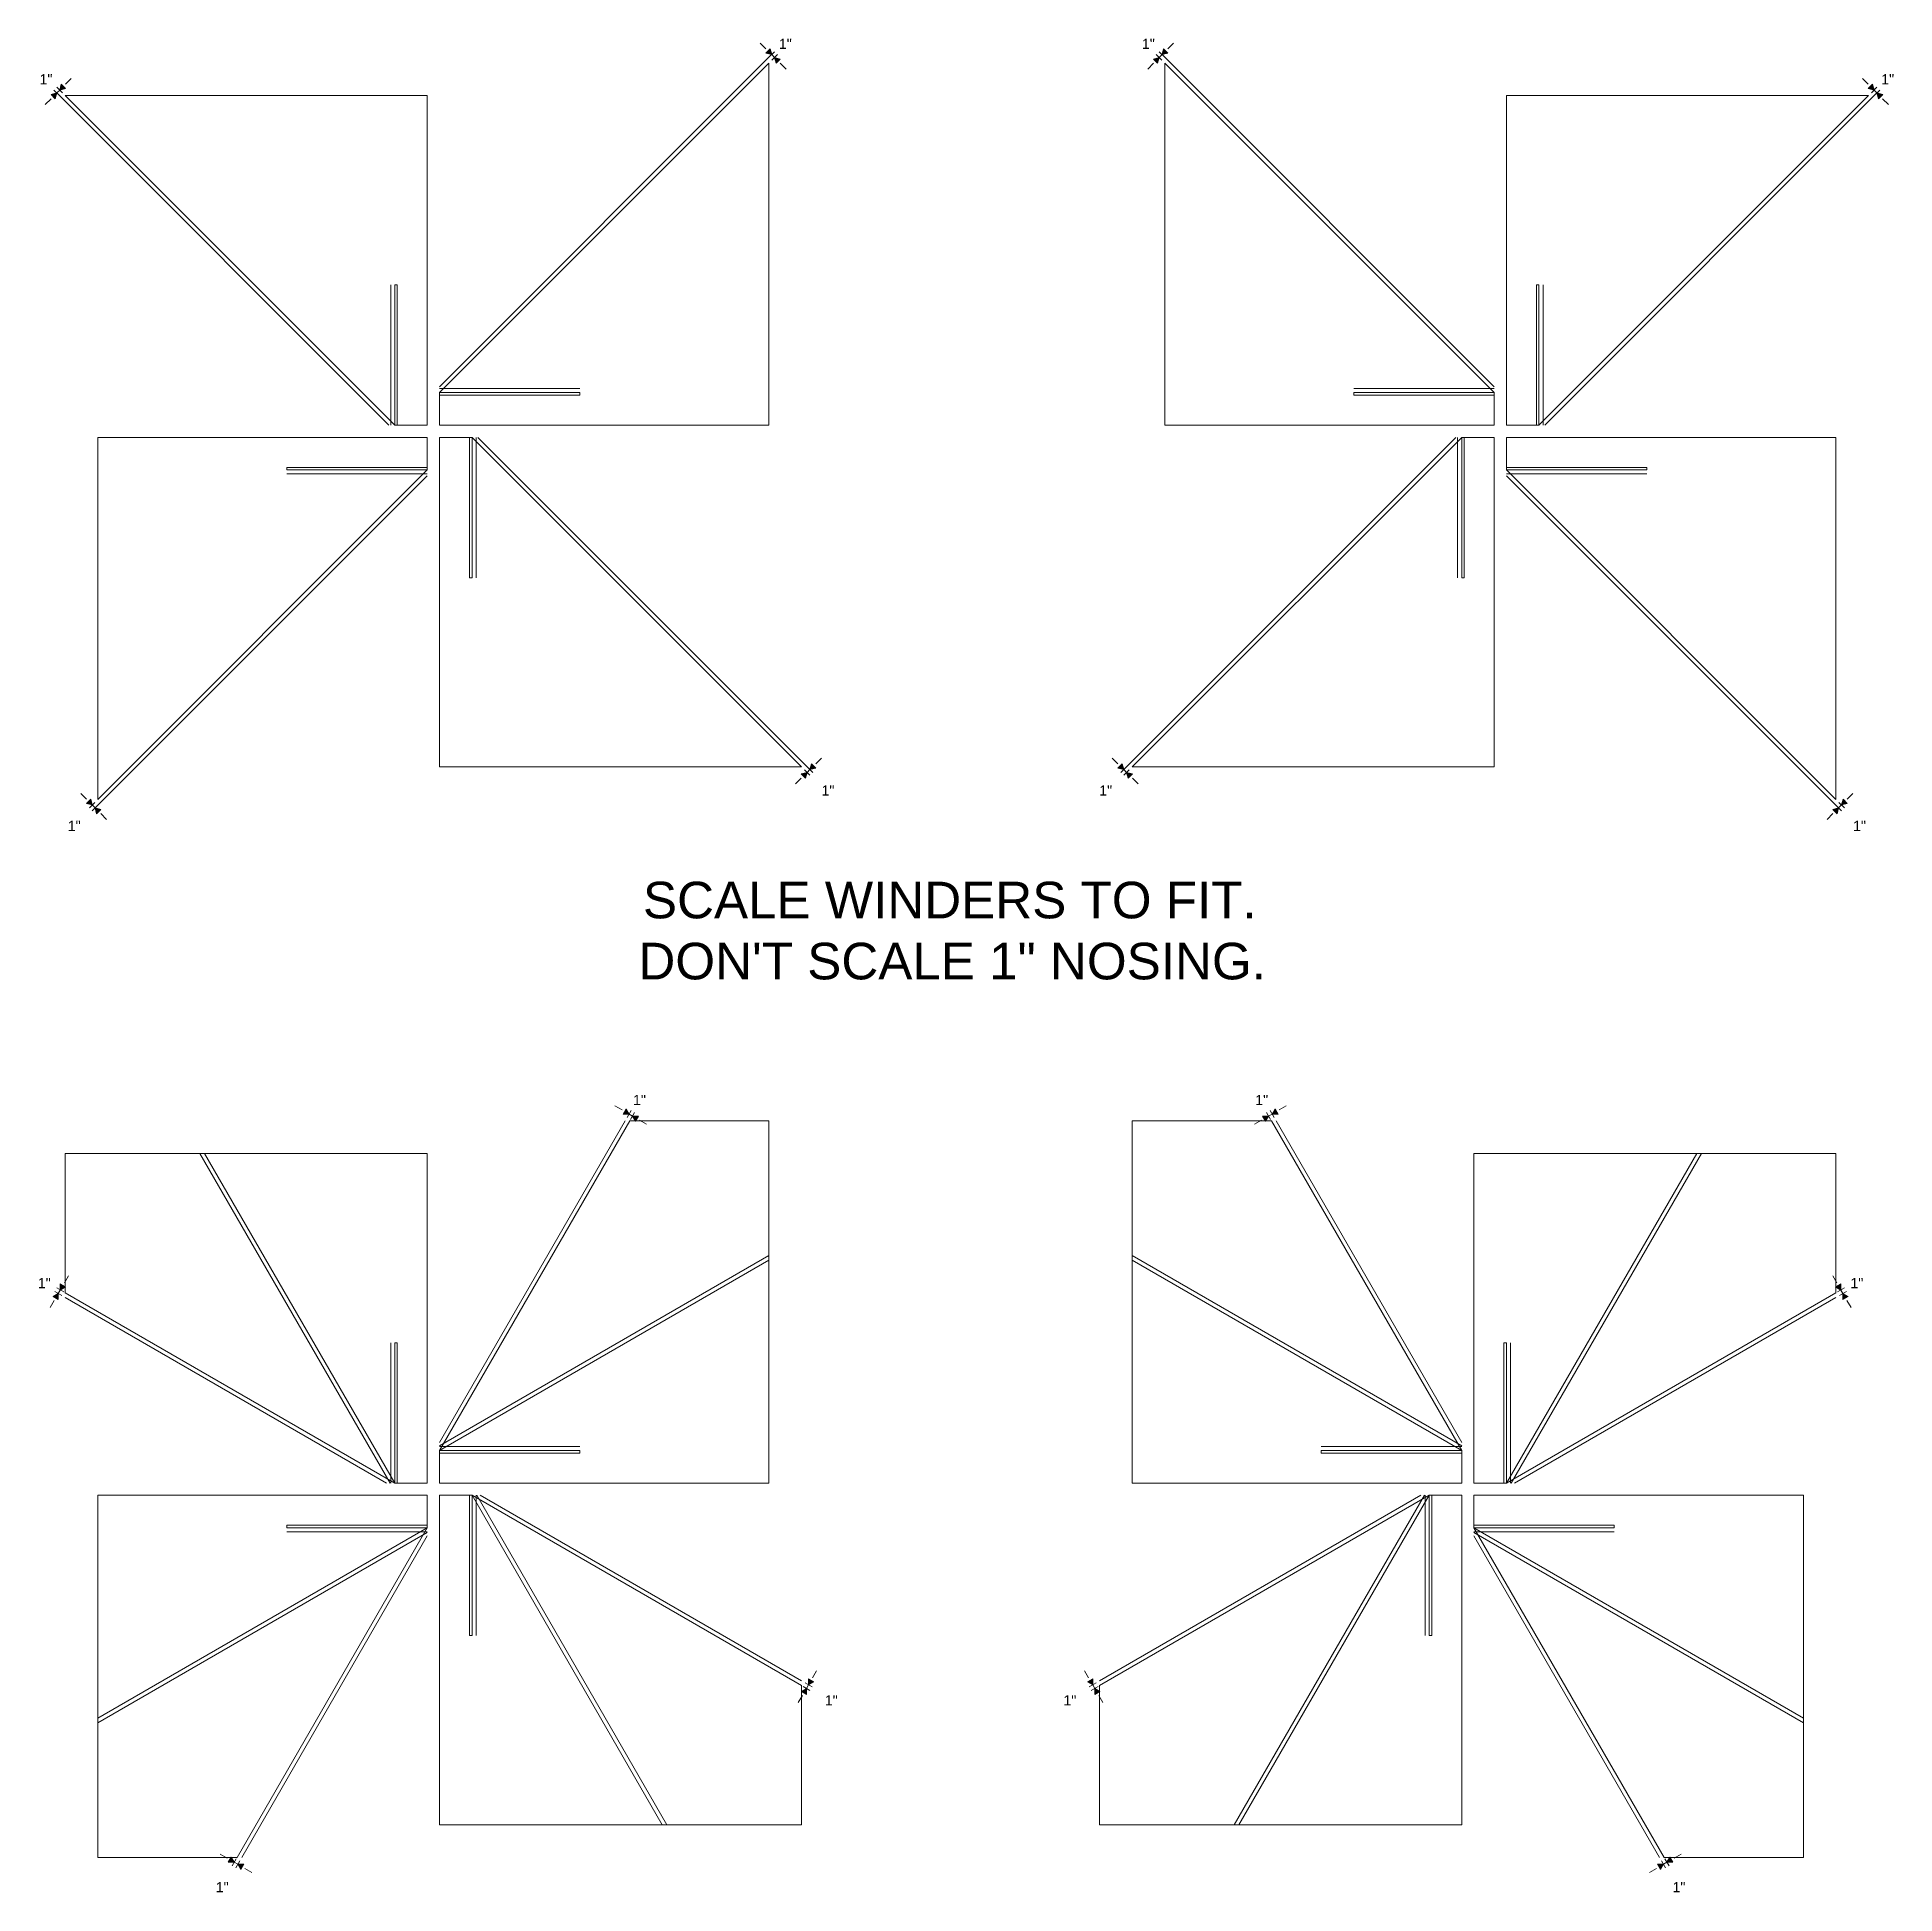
# Model space of a CAD drawing. Header units: inches. Extents: x -20237 to -17371, y 314 to 2010.
# Drawn here: x -19499.5 to -19042.9, y 313.7 to 770.1 of the extents above; entities that cross this region are included whole.
import ezdxf

# ---------------------------------------------------------------- set-up
doc = ezdxf.new("R2010")
doc.units = ezdxf.units.IN
doc.header["$MEASUREMENT"] = 0
doc.header["$PDMODE"] = 35
for name, color, linetype, lineweight in [('Dimension', 3, 'Continuous', 9), ('Drywall', 2, 'Continuous', 9), ('Kick', 4, 'Continuous', 9), ('Plywood', 6, 'Continuous', 18), ('Treads', 1, 'Continuous', 15)]:
    doc.layers.add(name, color=color, linetype=linetype, lineweight=lineweight)
doc.styles.add('9-32 Text', font='arial.ttf', dxfattribs={"height": 0.28125})
doc.styles.add('Dimension and Text', font='arial.ttf', dxfattribs={"height": 0.078125})
doc.dimstyles.new('Jerrod Dimension', dxfattribs={"dimscale": 0, "dimtxt": 0.078125, "dimasz": 0.0625, "dimexe": 0.03125, "dimexo": 0.03125, "dimgap": 0.046875, "dimtad": 1, "dimtih": 1, "dimtoh": 1, "dimdec": 4, "dimzin": 1, "dimdsep": 46, "dimlunit": 5, "dimtxsty": 'Dimension and Text', "dimblk": 'arrow', "dimcen": 2.421875, "dimclrd": 3, "dimclre": 3, "dimclrt": 3, "dimadec": 1, "dimazin": 0, "dimtfac": 1, "dimtdec": 4, "dimtmove": 2, "dimatfit": 3, "dimldrblk": 'arrow', "dimfxl": 1, "dimtfillclr": 256, "dimfrac": 2, "dimlwd": -1, "dimlwe": -1, "dimarcsym": 2})

# ---------------------------------------------------------------- blocks, each defined once
blk = doc.blocks.new('arrow')
at = {"layer": 'Dimension'}
blk.add_hatch(color=0, dxfattribs=at).paths.add_polyline_path([(0, 0), (-0.64, 0.37), (-0.64, -0.37)])
at = {"layer": 'Dimension', "color": 0}
for p, q in [((-0.64, -0.37), (-0.64, 0.37)), ((0, 0), (-0.64, 0.37)), ((-0.64, -0.37), (0, 0))]:
    blk.add_line(p, q, dxfattribs=at)
blk = doc.blocks.new('*D517')
at = {"layer": 'Defpoints', "color": 0}
for p in [(-19232.42, 590.05), (-19231.06, 591.41), (-19230.35, 590.7)]:
    blk.add_point(p, dxfattribs=at)
at = {"layer": 'Drywall', "color": 3}
for p, q in [((-19233.84, 591.46), (-19235.25, 592.87)), ((-19231.77, 590.7), (-19233.13, 589.34)), ((-19231.71, 589.34), (-19232.42, 590.05)), ((-19231.06, 589.99), (-19232.42, 588.63)), ((-19230.3, 587.92), (-19228.89, 586.51))]:
    blk.add_line(p, q, dxfattribs=at)
at = {"layer": 'Drywall', "color": 3, "xscale": 2, "yscale": 2, "zscale": 2}
for p, rotation in [((-19232.42, 590.05), 314.9999999999263), ((-19231.71, 589.34), 134.9999999999263)]:
    blk.add_blockref('arrow', p, dxfattribs=dict(at, rotation=rotation))
at = {"layer": 'Drywall', "color": 3, "insert": (-19236.86, 584.9), "char_height": 2.5, "attachment_point": 5, "style": 'Dimension and Text'}
blk.add_mtext('1"', dxfattribs=at)
blk = doc.blocks.new('*D519')
at = {"layer": 'Defpoints', "color": 0}
for p in [(-19056.15, 462.13), (-19057.85, 461.15), (-19057.35, 460.28)]:
    blk.add_point(p, dxfattribs=at)
at = {"layer": 'Treads', "color": 3}
for p, q in [((-19057.15, 463.87), (-19058.15, 465.6)), ((-19056.99, 461.65), (-19055.28, 462.63)), ((-19056.49, 460.78), (-19054.78, 461.77)), ((-19055.65, 461.27), (-19056.15, 462.13)), ((-19054.65, 459.54), (-19053.65, 457.8))]:
    blk.add_line(p, q, dxfattribs=at)
at = {"layer": 'Treads', "color": 3, "xscale": 2, "yscale": 2, "zscale": 2}
for p, rotation in [((-19056.15, 462.13), 299.9999999999973), ((-19055.65, 461.27), 119.9999999999973)]:
    blk.add_blockref('arrow', p, dxfattribs=dict(at, rotation=rotation))
at = {"layer": 'Treads', "color": 3, "insert": (-19052.21, 463.83), "char_height": 2.5, "attachment_point": 5, "style": 'Dimension and Text'}
blk.add_mtext('1"', dxfattribs=at)
blk = doc.blocks.new('*D521')
at = {"layer": 'Defpoints', "color": 0}
for p in [(-19238.35, 366.06), (-19239.56, 364.21), (-19237.85, 365.2)]:
    blk.add_point(p, dxfattribs=at)
at = {"layer": 'Treads', "color": 3}
for p, q in [((-19241.06, 366.81), (-19242.06, 368.54)), ((-19239.22, 365.56), (-19240.93, 364.58)), ((-19238.72, 364.7), (-19240.43, 363.71)), ((-19240.06, 365.08), (-19239.56, 364.21)), ((-19238.56, 362.48), (-19237.56, 360.75))]:
    blk.add_line(p, q, dxfattribs=at)
at = {"layer": 'Treads', "color": 3, "xscale": 2, "yscale": 2, "zscale": 2}
for p, rotation in [((-19240.06, 365.08), 299.9999999999972), ((-19239.56, 364.21), 119.9999999999972)]:
    blk.add_blockref('arrow', p, dxfattribs=dict(at, rotation=rotation))
at = {"layer": 'Treads', "color": 3, "insert": (-19245.67, 361.26), "char_height": 2.5, "attachment_point": 5, "style": 'Dimension and Text'}
blk.add_mtext('1"', dxfattribs=at)
blk = doc.blocks.new('*D523')
at = {"layer": 'Defpoints', "color": 0}
for p in [(-19100.74, 322.67), (-19099.88, 323.17), (-19098.89, 321.47)]:
    blk.add_point(p, dxfattribs=at)
at = {"layer": 'Treads', "color": 3}
for p, q in [((-19101.49, 319.97), (-19103.22, 318.97)), ((-19100.24, 321.81), (-19099.26, 320.1)), ((-19099.76, 320.97), (-19098.89, 321.47)), ((-19099.38, 322.31), (-19098.39, 320.6)), ((-19097.16, 322.47), (-19095.43, 323.47))]:
    blk.add_line(p, q, dxfattribs=at)
at = {"layer": 'Treads', "color": 3, "xscale": 2, "yscale": 2, "zscale": 2}
for p, rotation in [((-19099.76, 320.97), 29.99999999995824), ((-19098.89, 321.47), 209.9999999999582)]:
    blk.add_blockref('arrow', p, dxfattribs=dict(at, rotation=rotation))
at = {"layer": 'Treads', "color": 3, "insert": (-19095.94, 315.35), "char_height": 2.5, "attachment_point": 5, "style": 'Dimension and Text'}
blk.add_mtext('1"', dxfattribs=at)
blk = doc.blocks.new('*D525')
at = {"layer": 'Defpoints', "color": 0}
for p in [(-19196.82, 504.88), (-19195.83, 503.17), (-19194.97, 503.67)]:
    blk.add_point(p, dxfattribs=at)
at = {"layer": 'Treads', "color": 3}
for p, q in [((-19194.22, 506.38), (-19192.49, 507.38)), ((-19198.55, 503.88), (-19200.28, 502.88)), ((-19196.33, 504.04), (-19197.32, 505.74)), ((-19195.95, 505.38), (-19196.82, 504.88)), ((-19195.47, 504.54), (-19196.45, 506.24))]:
    blk.add_line(p, q, dxfattribs=at)
at = {"layer": 'Treads', "color": 3, "xscale": 2, "yscale": 2, "zscale": 2}
for p, rotation in [((-19196.82, 504.88), 29.99999999995819), ((-19195.95, 505.38), 209.9999999999582)]:
    blk.add_blockref('arrow', p, dxfattribs=dict(at, rotation=rotation))
at = {"layer": 'Treads', "color": 3, "insert": (-19198.51, 508.82), "char_height": 2.5, "attachment_point": 5, "style": 'Dimension and Text'}
blk.add_mtext('1"', dxfattribs=at)
blk = doc.blocks.new('*D527')
at = {"layer": 'Defpoints', "color": 0}
for p in [(-19311.63, 366.06), (-19312.13, 365.2), (-19310.42, 364.21)]:
    blk.add_point(p, dxfattribs=at)
at = {"layer": 'Treads', "color": 3}
for p, q in [((-19310.76, 365.56), (-19309.05, 364.58)), ((-19308.92, 366.81), (-19307.92, 368.54)), ((-19311.42, 362.48), (-19312.42, 360.75)), ((-19311.26, 364.7), (-19309.55, 363.71)), ((-19309.92, 365.08), (-19310.42, 364.21))]:
    blk.add_line(p, q, dxfattribs=at)
at = {"layer": 'Treads', "color": 3, "xscale": 2, "yscale": 2, "zscale": 2}
for p, rotation in [((-19309.92, 365.08), 240.0000000000027), ((-19310.42, 364.21), 60.00000000000269)]:
    blk.add_blockref('arrow', p, dxfattribs=dict(at, rotation=rotation))
at = {"layer": 'Treads', "color": 3, "insert": (-19304.31, 361.26), "char_height": 2.5, "attachment_point": 5, "style": 'Dimension and Text'}
blk.add_mtext('1"', dxfattribs=at)
blk = doc.blocks.new('*D529')
at = {"layer": 'Defpoints', "color": 0}
for p in [(-19493.83, 462.13), (-19492.63, 460.28), (-19492.13, 461.15)]:
    blk.add_point(p, dxfattribs=at)
at = {"layer": 'Treads', "color": 3}
for p, q in [((-19493.49, 460.78), (-19495.2, 461.77)), ((-19492.99, 461.65), (-19494.7, 462.63)), ((-19494.33, 461.27), (-19493.83, 462.13)), ((-19492.83, 463.87), (-19491.83, 465.6)), ((-19495.33, 459.54), (-19496.33, 457.8))]:
    blk.add_line(p, q, dxfattribs=at)
at = {"layer": 'Treads', "color": 3, "xscale": 2, "yscale": 2, "zscale": 2}
for p, rotation in [((-19494.33, 461.27), 60.00000000000274), ((-19493.83, 462.13), 240.0000000000027)]:
    blk.add_blockref('arrow', p, dxfattribs=dict(at, rotation=rotation))
at = {"layer": 'Treads', "color": 3, "insert": (-19497.77, 463.83), "char_height": 2.5, "attachment_point": 5, "style": 'Dimension and Text'}
blk.add_mtext('1"', dxfattribs=at)
blk = doc.blocks.new('*D531')
at = {"layer": 'Defpoints', "color": 0}
for p in [(-19355.02, 503.67), (-19354.15, 503.17), (-19353.16, 504.88)]:
    blk.add_point(p, dxfattribs=at)
at = {"layer": 'Treads', "color": 3}
for p, q in [((-19355.76, 506.38), (-19357.49, 507.38)), ((-19354.52, 504.54), (-19353.53, 506.24)), ((-19354.03, 505.38), (-19353.16, 504.88)), ((-19353.65, 504.04), (-19352.66, 505.74)), ((-19351.43, 503.88), (-19349.7, 502.88))]:
    blk.add_line(p, q, dxfattribs=at)
at = {"layer": 'Treads', "color": 3, "xscale": 2, "yscale": 2, "zscale": 2}
for p, rotation in [((-19354.03, 505.38), 330.0000000000418), ((-19353.16, 504.88), 150.0000000000418)]:
    blk.add_blockref('arrow', p, dxfattribs=dict(at, rotation=rotation))
at = {"layer": 'Treads', "color": 3, "insert": (-19351.47, 508.82), "char_height": 2.5, "attachment_point": 5, "style": 'Dimension and Text'}
blk.add_mtext('1"', dxfattribs=at)
blk = doc.blocks.new('*D533')
at = {"layer": 'Defpoints', "color": 0}
for p in [(-19451.09, 321.47), (-19450.1, 323.17), (-19449.24, 322.67)]:
    blk.add_point(p, dxfattribs=at)
at = {"layer": 'Treads', "color": 3}
for p, q in [((-19452.82, 322.47), (-19454.55, 323.47)), ((-19450.6, 322.31), (-19451.59, 320.6)), ((-19450.22, 320.97), (-19451.09, 321.47)), ((-19449.74, 321.81), (-19450.72, 320.1)), ((-19448.49, 319.97), (-19446.76, 318.97))]:
    blk.add_line(p, q, dxfattribs=at)
at = {"layer": 'Treads', "color": 3, "xscale": 2, "yscale": 2, "zscale": 2}
for p, rotation in [((-19451.09, 321.47), 329.9999999999376), ((-19450.22, 320.97), 149.9999999999376)]:
    blk.add_blockref('arrow', p, dxfattribs=dict(at, rotation=rotation))
at = {"layer": 'Treads', "color": 3, "insert": (-19454.04, 315.35), "char_height": 2.5, "attachment_point": 5, "style": 'Dimension and Text'}
blk.add_mtext('1"', dxfattribs=at)
blk = doc.blocks.new('*D535')
at = {"layer": 'Defpoints', "color": 0}
for p in [(-19494.69, 756.35), (-19493.33, 754.99), (-19492.63, 755.7)]:
    blk.add_point(p, dxfattribs=at)
at = {"layer": 'Drywall', "color": 3}
for p, q in [((-19492.57, 758.47), (-19491.16, 759.89)), ((-19496.11, 754.94), (-19497.52, 753.52)), ((-19494.04, 755.7), (-19495.4, 757.06)), ((-19493.33, 756.41), (-19494.69, 757.77)), ((-19493.99, 757.06), (-19494.69, 756.35))]:
    blk.add_line(p, q, dxfattribs=at)
at = {"layer": 'Drywall', "color": 3, "xscale": 2, "yscale": 2, "zscale": 2}
for p, rotation in [((-19493.99, 757.06), 224.9999999999263), ((-19494.69, 756.35), 44.99999999992629)]:
    blk.add_blockref('arrow', p, dxfattribs=dict(at, rotation=rotation))
at = {"layer": 'Drywall', "color": 3, "insert": (-19497.35, 759.72), "char_height": 2.5, "attachment_point": 5, "style": 'Dimension and Text'}
blk.add_mtext('1"', dxfattribs=at)
blk = doc.blocks.new('*D537')
at = {"layer": 'Defpoints', "color": 0}
for p in [(-19049.35, 755.7), (-19048.65, 754.99), (-19047.29, 756.35)]:
    blk.add_point(p, dxfattribs=at)
at = {"layer": 'Drywall', "color": 3}
for p, q in [((-19049.41, 758.47), (-19050.82, 759.89)), ((-19048.65, 756.41), (-19047.29, 757.77)), ((-19047.99, 757.06), (-19047.29, 756.35)), ((-19047.94, 755.7), (-19046.58, 757.06)), ((-19045.87, 754.94), (-19044.46, 753.52))]:
    blk.add_line(p, q, dxfattribs=at)
at = {"layer": 'Drywall', "color": 3, "xscale": 2, "yscale": 2, "zscale": 2}
for p, rotation in [((-19047.99, 757.06), 315.0000000000737), ((-19047.29, 756.35), 135.0000000000737)]:
    blk.add_blockref('arrow', p, dxfattribs=dict(at, rotation=rotation))
at = {"layer": 'Drywall', "color": 3, "insert": (-19044.63, 759.72), "char_height": 2.5, "attachment_point": 5, "style": 'Dimension and Text'}
blk.add_mtext('1"', dxfattribs=at)
blk = doc.blocks.new('*D539')
at = {"layer": 'Defpoints', "color": 0}
for p in [(-19311.63, 590.7), (-19310.92, 591.41), (-19309.56, 590.05)]:
    blk.add_point(p, dxfattribs=at)
at = {"layer": 'Drywall', "color": 3}
for p, q in [((-19310.92, 589.99), (-19309.56, 588.63)), ((-19310.27, 589.34), (-19309.56, 590.05)), ((-19310.21, 590.7), (-19308.85, 589.34)), ((-19308.14, 591.46), (-19306.73, 592.87)), ((-19311.68, 587.92), (-19313.09, 586.51))]:
    blk.add_line(p, q, dxfattribs=at)
at = {"layer": 'Drywall', "color": 3, "xscale": 2, "yscale": 2, "zscale": 2}
for p, rotation in [((-19310.27, 589.34), 45.00000000005523), ((-19309.56, 590.05), 225.0000000000553)]:
    blk.add_blockref('arrow', p, dxfattribs=dict(at, rotation=rotation))
at = {"layer": 'Drywall', "color": 3, "insert": (-19305.13, 584.9), "char_height": 2.5, "attachment_point": 5, "style": 'Dimension and Text'}
blk.add_mtext('1"', dxfattribs=at)
blk = doc.blocks.new('*D541')
at = {"layer": 'Defpoints', "color": 0}
for p in [(-19485.28, 580.63), (-19484.63, 582.7), (-19483.92, 581.99)]:
    blk.add_point(p, dxfattribs=at)
at = {"layer": 'Drywall', "color": 3}
for p, q in [((-19487.4, 582.75), (-19488.81, 584.17)), ((-19485.33, 581.99), (-19486.69, 580.63)), ((-19485.99, 581.34), (-19485.28, 580.63)), ((-19484.63, 581.28), (-19485.99, 579.92)), ((-19483.87, 579.22), (-19482.45, 577.8))]:
    blk.add_line(p, q, dxfattribs=at)
at = {"layer": 'Drywall', "color": 3, "xscale": 2, "yscale": 2, "zscale": 2}
for p, rotation in [((-19485.99, 581.34), 314.9999999999447), ((-19485.28, 580.63), 134.9999999999447)]:
    blk.add_blockref('arrow', p, dxfattribs=dict(at, rotation=rotation))
at = {"layer": 'Drywall', "color": 3, "insert": (-19490.42, 576.2), "char_height": 2.5, "attachment_point": 5, "style": 'Dimension and Text'}
blk.add_mtext('1"', dxfattribs=at)
blk = doc.blocks.new('*D543')
at = {"layer": 'Defpoints', "color": 0}
for p in [(-19320.33, 764.41), (-19319.63, 763.7), (-19318.97, 765.77)]:
    blk.add_point(p, dxfattribs=at)
at = {"layer": 'Drywall', "color": 3}
for p, q in [((-19320.39, 767.18), (-19321.8, 768.59)), ((-19319.63, 765.11), (-19318.27, 766.47)), ((-19318.27, 765.06), (-19318.97, 765.77)), ((-19318.92, 764.41), (-19317.56, 765.77)), ((-19316.85, 763.64), (-19315.44, 762.23))]:
    blk.add_line(p, q, dxfattribs=at)
at = {"layer": 'Drywall', "color": 3, "xscale": 2, "yscale": 2, "zscale": 2}
for p, rotation in [((-19318.97, 765.77), 315.0000000000737), ((-19318.27, 765.06), 135.0000000000738)]:
    blk.add_blockref('arrow', p, dxfattribs=dict(at, rotation=rotation))
at = {"layer": 'Drywall', "color": 3, "insert": (-19315.61, 768.42), "char_height": 2.5, "attachment_point": 5, "style": 'Dimension and Text'}
blk.add_mtext('1"', dxfattribs=at)
blk = doc.blocks.new('*D545')
at = {"layer": 'Defpoints', "color": 0}
for p in [(-19058.06, 581.99), (-19057.35, 582.7), (-19056.7, 580.63)]:
    blk.add_point(p, dxfattribs=at)
at = {"layer": 'Drywall', "color": 3}
for p, q in [((-19057.35, 581.28), (-19055.99, 579.92)), ((-19055.99, 581.34), (-19056.7, 580.63)), ((-19056.65, 581.99), (-19055.29, 580.63)), ((-19054.58, 582.75), (-19053.17, 584.17)), ((-19058.12, 579.22), (-19059.53, 577.8))]:
    blk.add_line(p, q, dxfattribs=at)
at = {"layer": 'Drywall', "color": 3, "xscale": 2, "yscale": 2, "zscale": 2}
for p, rotation in [((-19056.7, 580.63), 45.00000000005527), ((-19055.99, 581.34), 225.0000000000553)]:
    blk.add_blockref('arrow', p, dxfattribs=dict(at, rotation=rotation))
at = {"layer": 'Drywall', "color": 3, "insert": (-19051.56, 576.2), "char_height": 2.5, "attachment_point": 5, "style": 'Dimension and Text'}
blk.add_mtext('1"', dxfattribs=at)
blk = doc.blocks.new('*D547')
at = {"layer": 'Defpoints', "color": 0}
for p in [(-19223.01, 765.77), (-19222.35, 763.7), (-19221.65, 764.41)]:
    blk.add_point(p, dxfattribs=at)
at = {"layer": 'Drywall', "color": 3}
for p, q in [((-19221.59, 767.18), (-19220.18, 768.59)), ((-19225.13, 763.64), (-19226.54, 762.23)), ((-19223.06, 764.41), (-19224.42, 765.77)), ((-19222.35, 765.11), (-19223.71, 766.47)), ((-19223.71, 765.06), (-19223.01, 765.77))]:
    blk.add_line(p, q, dxfattribs=at)
at = {"layer": 'Drywall', "color": 3, "xscale": 2, "yscale": 2, "zscale": 2}
for p, rotation in [((-19223.01, 765.77), 224.9999999999263), ((-19223.71, 765.06), 44.9999999999263)]:
    blk.add_blockref('arrow', p, dxfattribs=dict(at, rotation=rotation))
at = {"layer": 'Drywall', "color": 3, "insert": (-19226.37, 768.42), "char_height": 2.5, "attachment_point": 5, "style": 'Dimension and Text'}
blk.add_mtext('1"', dxfattribs=at)

msp = doc.modelspace()

# ---------------------------------------------------------------- linework, layer by layer
at = {"layer": 'Kick'}
for points in [[(-19411.62636, 674.69851), (-19411.00136, 674.69851), (-19411.00136, 709.19851), (-19411.62636, 709.19851)], [(-19130.35444, 674.69851), (-19130.97944, 674.69851), (-19130.97944, 709.19851), (-19130.35444, 709.19851)], [(-19400.62636, 682.69851), (-19400.62636, 682.07351), (-19366.12636, 682.07351), (-19366.12636, 682.69851)], [(-19141.35444, 682.69851), (-19141.35444, 682.07351), (-19175.85444, 682.07351), (-19175.85444, 682.69851)], [(-19392.62636, 637.19851), (-19393.25136, 637.19851), (-19393.25136, 671.69851), (-19392.62636, 671.69851)], [(-19149.35444, 637.19851), (-19148.72944, 637.19851), (-19148.72944, 671.69851), (-19149.35444, 671.69851)], [(-19438.12636, 663.69851), (-19438.12636, 664.32351), (-19403.62636, 664.32351), (-19403.62636, 663.69851)], [(-19103.85444, 663.69851), (-19103.85444, 664.32351), (-19138.35444, 664.32351), (-19138.35444, 663.69851)], [(-19411.62636, 414.67252), (-19411.00136, 414.67252), (-19411.00136, 449.17252), (-19411.62636, 449.17252)], [(-19138.35444, 414.67252), (-19138.97944, 414.67252), (-19138.97944, 449.17252), (-19138.35444, 449.17252)], [(-19400.62636, 422.67252), (-19400.62636, 422.04752), (-19366.12636, 422.04752), (-19366.12636, 422.67252)], [(-19149.35444, 422.67252), (-19149.35444, 422.04752), (-19183.85444, 422.04752), (-19183.85444, 422.67252)], [(-19392.62636, 377.17252), (-19393.25136, 377.17252), (-19393.25136, 411.67252), (-19392.62636, 411.67252)], [(-19157.35444, 377.17252), (-19156.72944, 377.17252), (-19156.72944, 411.67252), (-19157.35444, 411.67252)], [(-19438.12636, 403.67252), (-19438.12636, 404.29752), (-19403.62636, 404.29752), (-19403.62636, 403.67252)], [(-19111.85444, 403.67252), (-19111.85444, 404.29752), (-19146.35444, 404.29752), (-19146.35444, 403.67252)]]:
    msp.add_lwpolyline(points, close=True, dxfattribs=at)
at = {"layer": 'Plywood'}
for points in [[(-19400.62636, 674.69851), (-19400.62636, 682.69851), (-19319.62636, 763.69851), (-19319.62636, 674.69851)], [(-19141.35444, 674.69851), (-19141.35444, 682.69851), (-19222.35444, 763.69851), (-19222.35444, 674.69851)], [(-19403.62636, 674.69851), (-19411.62636, 674.69851), (-19492.62636, 755.69851), (-19403.62636, 755.69851)], [(-19138.35444, 674.69851), (-19130.35444, 674.69851), (-19049.35444, 755.69851), (-19138.35444, 755.69851)], [(-19403.62636, 671.69851), (-19403.62636, 663.69851), (-19484.62636, 582.69851), (-19484.62636, 671.69851)], [(-19400.62636, 671.69851), (-19392.62636, 671.69851), (-19311.62636, 590.69851), (-19400.62636, 590.69851)], [(-19141.35444, 671.69851), (-19149.35444, 671.69851), (-19230.35444, 590.69851), (-19141.35444, 590.69851)], [(-19138.35444, 671.69851), (-19138.35444, 663.69851), (-19057.35444, 582.69851), (-19057.35444, 671.69851)], [(-19319.62636, 414.67252), (-19400.62636, 414.67252), (-19400.62636, 422.67252), (-19353.86098, 503.67252), (-19319.62636, 503.67252)], [(-19230.35444, 414.67252), (-19149.35444, 414.67252), (-19149.35444, 422.67252), (-19196.11981, 503.67252), (-19230.35444, 503.67252)], [(-19403.62636, 495.67252), (-19403.62636, 414.67252), (-19411.62636, 414.67252), (-19492.62636, 461.43789), (-19492.62636, 495.67252)], [(-19403.62636, 495.67252), (-19403.62636, 414.67252), (-19411.62636, 414.67252), (-19458.39173, 495.67252)], [(-19146.35444, 495.67252), (-19146.35444, 414.67252), (-19138.35444, 414.67252), (-19091.58906, 495.67252)], [(-19146.35444, 495.67252), (-19146.35444, 414.67252), (-19138.35444, 414.67252), (-19057.35444, 461.43789), (-19057.35444, 495.67252)], [(-19319.62636, 414.67252), (-19400.62636, 414.67252), (-19400.62636, 422.67252), (-19319.62636, 469.43789)], [(-19230.35444, 414.67252), (-19149.35444, 414.67252), (-19149.35444, 422.67252), (-19230.35444, 469.43789)], [(-19484.62636, 411.67252), (-19403.62636, 411.67252), (-19403.62636, 403.67252), (-19484.62636, 356.90715)], [(-19484.62636, 411.67252), (-19403.62636, 411.67252), (-19403.62636, 403.67252), (-19450.39173, 322.67252), (-19484.62636, 322.67252)], [(-19400.62636, 330.67252), (-19400.62636, 411.67252), (-19392.62636, 411.67252), (-19345.86098, 330.67252)], [(-19400.62636, 330.67252), (-19400.62636, 411.67252), (-19392.62636, 411.67252), (-19311.62636, 364.90715), (-19311.62636, 330.67252)], [(-19149.35444, 330.67252), (-19149.35444, 411.67252), (-19157.35444, 411.67252), (-19238.35444, 364.90715), (-19238.35444, 330.67252)], [(-19149.35444, 330.67252), (-19149.35444, 411.67252), (-19157.35444, 411.67252), (-19204.11981, 330.67252)], [(-19065.35444, 411.67252), (-19146.35444, 411.67252), (-19146.35444, 403.67252), (-19065.35444, 356.90715)], [(-19065.35444, 411.67252), (-19146.35444, 411.67252), (-19146.35444, 403.67252), (-19099.58906, 322.67252), (-19065.35444, 322.67252)]]:
    msp.add_lwpolyline(points, close=True, dxfattribs=at)
at = {"layer": 'Treads'}
for p, q in [((-19400.62636, 684.11273), (-19319.62636, 765.11273)), ((-19141.35444, 684.11273), (-19222.35444, 765.11273)), ((-19413.04057, 674.69851), (-19494.04057, 755.69851)), ((-19128.94022, 674.69851), (-19047.94022, 755.69851)), ((-19412.62636, 709.19851), (-19412.62636, 674.69851)), ((-19129.35444, 709.19851), (-19129.35444, 674.69851)), ((-19366.12636, 683.69851), (-19400.62636, 683.69851)), ((-19175.85444, 683.69851), (-19141.35444, 683.69851)), ((-19391.62636, 671.69851), (-19391.62636, 637.19851)), ((-19391.21214, 671.69851), (-19310.21214, 590.69851)), ((-19150.76865, 671.69851), (-19231.76865, 590.69851)), ((-19150.35444, 671.69851), (-19150.35444, 637.19851)), ((-19403.62636, 662.2843), (-19484.62636, 581.2843)), ((-19403.62636, 662.69851), (-19438.12636, 662.69851)), ((-19138.35444, 662.69851), (-19103.85444, 662.69851)), ((-19138.35444, 662.2843), (-19057.35444, 581.2843)), ((-19355.01568, 503.67252), (-19400.62636, 424.67252)), ((-19194.96511, 503.67252), (-19149.35444, 424.67252)), ((-19412.78106, 414.67252), (-19459.54643, 495.67252)), ((-19137.19974, 414.67252), (-19090.43436, 495.67252)), ((-19400.62636, 423.82722), (-19319.62636, 470.59259)), ((-19149.35444, 423.82722), (-19230.35444, 470.59259)), ((-19492.62636, 460.28319), (-19413.62636, 414.67252)), ((-19057.35444, 460.28319), (-19136.35444, 414.67252)), ((-19412.62636, 449.17252), (-19412.62636, 414.67252)), ((-19137.35444, 449.17252), (-19137.35444, 414.67252)), ((-19366.12636, 423.67252), (-19400.62636, 423.67252)), ((-19183.85444, 423.67252), (-19149.35444, 423.67252)), ((-19391.62636, 411.67252), (-19391.62636, 377.17252)), ((-19391.47166, 411.67252), (-19344.70628, 330.67252)), ((-19311.62636, 366.06185), (-19390.62636, 411.67252)), ((-19238.35444, 366.06185), (-19159.35444, 411.67252)), ((-19158.50914, 411.67252), (-19205.27451, 330.67252)), ((-19158.35444, 411.67252), (-19158.35444, 377.17252)), ((-19403.62636, 402.51782), (-19484.62636, 355.75245)), ((-19403.62636, 402.67252), (-19438.12636, 402.67252)), ((-19146.35444, 402.67252), (-19111.85444, 402.67252)), ((-19146.35444, 402.51782), (-19065.35444, 355.75245)), ((-19449.23703, 322.67252), (-19403.62636, 401.67252)), ((-19100.74377, 322.67252), (-19146.35444, 401.67252))]:
    msp.add_line(p, q, dxfattribs=at)

# ---------------------------------------------------------------- texts
at = {"layer": 'Kick', "insert": (-19355.54787, 562.48043), "char_height": 9, "width": 162.3825144, "attachment_point": 1, "style": '9-32 Text'}
msp.add_mtext('\\pi4.93198;SCALE WINDERS TO FIT.\\P\\pi3.81312;DON\'T SCALE 1" NOSING.', dxfattribs=at)

# ---------------------------------------------------------------- dimensions: what is measured, and where the dimension line sits
at = {"layer": 'Drywall'}
for p1, p2, distance, picture, middle in [((-19319.62636, 763.69851), (-19320.33346, 764.40562), -1.92344, '*D543', (-19315.60739, 768.42459)), ((-19222.35444, 763.69851), (-19221.64733, 764.40562), 1.92344, '*D547', (-19226.3734, 768.42459)), ((-19492.62636, 755.69851), (-19493.33346, 754.99141), -1.92344, '*D535', (-19497.35243, 759.71748)), ((-19049.35444, 755.69851), (-19048.64733, 754.99141), 1.92344, '*D537', (-19044.62836, 759.71748)), ((-19311.62636, 590.69851), (-19310.91925, 591.40562), -1.92344, '*D539', (-19305.12528, 584.90455)), ((-19230.35444, 590.69851), (-19231.06154, 591.40562), 1.92344, '*D517', (-19236.85551, 584.90455)), ((-19484.62636, 582.69851), (-19483.91925, 581.99141), -1.92344, '*D541', (-19490.42032, 576.19744)), ((-19057.35444, 582.69851), (-19058.06154, 581.99141), 1.92344, '*D545', (-19051.56047, 576.19744))]:
    dim = msp.add_aligned_dim(p1=p1, p2=p2, distance=distance, dimstyle='Jerrod Dimension', override={"dimpost": '"'}, dxfattribs=at)
    dim.commit()
    dim.dimension.update_dxf_attribs({"geometry": picture, "text_midpoint": middle})
at = {"layer": 'Treads'}
for p1, p2, distance, picture, middle in [((-19355.01568, 503.67252), (-19354.14966, 503.17252), 1.96995, '*D531', (-19351.46758, 508.81802)), ((-19194.96511, 503.67252), (-19195.83113, 503.17252), -1.96995, '*D525', (-19198.51321, 508.81802)), ((-19492.62636, 460.28319), (-19492.12636, 461.14922), 1.96995, '*D529', (-19497.77185, 463.8313)), ((-19057.35444, 460.28319), (-19057.85444, 461.14922), -1.96995, '*D519', (-19052.20894, 463.8313)), ((-19311.62636, 366.06185), (-19312.12636, 365.19583), 1.96995, '*D527', (-19304.30694, 361.25863)), ((-19238.35444, 366.06185), (-19237.85444, 365.19583), -1.96995, '*D521', (-19245.67386, 361.25863)), ((-19449.23703, 322.67252), (-19450.10305, 323.17252), 1.96995, '*D533', (-19454.04025, 315.3531)), ((-19100.74377, 322.67252), (-19099.87774, 323.17252), -1.96995, '*D523', (-19095.94055, 315.3531))]:
    dim = msp.add_aligned_dim(p1=p1, p2=p2, distance=distance, dimstyle='Jerrod Dimension', override={"dimpost": '"'}, dxfattribs=at)
    dim.commit()
    dim.dimension.update_dxf_attribs({"geometry": picture, "text_midpoint": middle})

doc.saveas('drawing.dxf')
